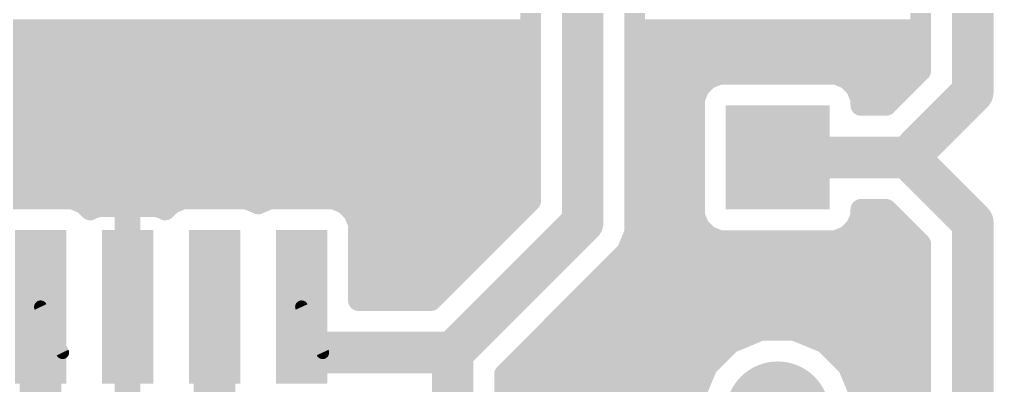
# Model space of a CAD drawing. Extents: x 0.9 to 48.7, y 1 to 48.5.
# Drawn here: x 29.64 to 48.67, y 24.76 to 31.9 of the extents above; entities that cross this region are included whole.
import ezdxf

# ---------------------------------------------------------------- set-up
doc = ezdxf.new("R2010")
doc.units = 0
for name, color, linetype in [('1', 22, 'CONTINUOUS'), ('17', 82, 'CONTINUOUS'), ('18', 82, 'CONTINUOUS')]:
    doc.layers.add(name, color=color, linetype=linetype)

# ---------------------------------------------------------------- blocks, each defined once
blk = doc.blocks.new('RECT')
blk.add_solid([(-0.5, -0.5), (0.5, -0.5), (-0.5, 0.5), (0.5, 0.5)])
blk = doc.blocks.new('SQUAREP')
blk.add_solid([(-0.5, -0.5), (0.5, -0.5), (-0.5, 0.5), (0.5, 0.5)])
blk = doc.blocks.new('ROUNDP')
at = {"const_width": 0.5}
blk.add_lwpolyline([(0, -0.25, 1), (0, 0.25, 1), (0, -0.25)], format="xyb", dxfattribs=at)
blk = doc.blocks.new('ROUNDV')
at = {"const_width": 0.5}
blk.add_lwpolyline([(0, -0.25, 1), (0, 0.25, 1), (0, -0.25)], format="xyb", dxfattribs=at)

msp = doc.modelspace()

# ---------------------------------------------------------------- linework, layer by layer
at = {"layer": '1'}
for points, const_width in [([(48.26, 38.1), (48.26, 30.48)], 0.8128), ([(47.244, 37.6792), (47.244, 30.9008)], 0.4064), ([(39.624, 33.2221), (39.624, 28.3608)], 0.4064), ([(40.64, 33.02), (40.64, 27.94)], 0.8128), ([(41.656, 27.7379), (41.656, 32.5992)], 0.4064), ([(26.8876, 31.6992), (39.624, 31.6992)], 0.4064), ([(41.656, 31.6992), (47.244, 31.6992)], 0.4064), ([(27.294, 31.2928), (39.624, 31.2928)], 0.4064), ([(41.656, 31.2928), (47.244, 31.2928)], 0.4064), ([(27.7004, 30.8864), (39.624, 30.8864)], 0.4064), ([(41.656, 30.8864), (47.2296, 30.8864)], 0.4064), ([(43.3127, 30.8356), (43.0887, 30.7428)], 0.4064), ([(45.5873, 30.8356), (43.3127, 30.8356)], 0.4064), ([(45.8113, 30.7428), (45.5873, 30.8356)], 0.4064), ([(47.244, 30.9008), (46.5692, 30.226)], 0.4064), ([(43.0887, 30.7428), (42.9172, 30.5713)], 0.4064), ([(45.9828, 30.5713), (45.8113, 30.7428)], 0.4064), ([(48.26, 30.48), (46.99, 29.21)], 0.8128), ([(28.1068, 30.48), (39.624, 30.48)], 0.4064), ([(41.656, 30.48), (42.8794, 30.48)], 0.4064), ([(42.9172, 30.5713), (42.8244, 30.3473)], 0.4064), ([(46.0756, 30.3473), (45.9828, 30.5713)], 0.4064), ([(46.0206, 30.48), (46.8232, 30.48)], 0.4064), ([(42.8244, 30.3473), (42.8244, 28.0727)], 0.4064), ([(46.0756, 30.226), (46.0756, 30.3473)], 0.4064), ([(28.5132, 30.0736), (39.624, 30.0736)], 0.4064), ([(41.656, 30.0736), (42.8244, 30.0736)], 0.4064), ([(46.5692, 30.226), (46.0756, 30.226)], 0.4064), ([(28.9196, 29.6672), (39.624, 29.6672)], 0.4064), ([(41.656, 29.6672), (42.8244, 29.6672)], 0.4064), ([(44.45, 29.21), (46.99, 29.21)], 0.8128), ([(46.99, 29.21), (48.26, 27.94)], 0.8128), ([(29.2588, 29.2608), (39.624, 29.2608)], 0.4064), ([(41.656, 29.2608), (42.8244, 29.2608)], 0.4064), ([(29.366, 28.8544), (39.624, 28.8544)], 0.4064), ([(41.656, 28.8544), (42.8244, 28.8544)], 0.4064), ([(29.366, 28.448), (39.624, 28.448)], 0.4064), ([(30.6713, 28.3996), (29.4287, 28.3996)], 0.4064), ([(30.8953, 28.3068), (30.6713, 28.3996)], 0.4064), ([(32.8287, 28.3996), (32.6047, 28.3068)], 0.4064), ([(34.0713, 28.3996), (32.8287, 28.3996)], 0.4064), ([(34.2953, 28.3068), (34.0713, 28.3996)], 0.4064), ([(34.5287, 28.3996), (34.3047, 28.3068)], 0.4064), ([(35.7713, 28.3996), (34.5287, 28.3996)], 0.4064), ([(35.9953, 28.3068), (35.7713, 28.3996)], 0.4064), ([(39.624, 28.3608), (37.6792, 26.416)], 0.4064), ([(41.656, 28.448), (42.8244, 28.448)], 0.4064), ([(31.0181, 28.184), (30.8953, 28.3068)], 0.4064), ([(31.0735, 28.216), (31.0181, 28.184)], 0.4064), ([(31.1898, 28.2472), (31.0735, 28.216)], 0.4064), ([(31.7032, 28.2472), (31.1898, 28.2472)], 0.4064), ([(31.7032, 26.3368), (31.7032, 28.2472)], 0.4064), ([(32.3102, 28.2472), (31.7968, 28.2472)], 0.4064), ([(31.7968, 28.2472), (31.7968, 26.3368)], 0.4064), ([(32.4265, 28.216), (32.3102, 28.2472)], 0.4064), ([(32.4819, 28.184), (32.4265, 28.216)], 0.4064), ([(32.6047, 28.3068), (32.4819, 28.184)], 0.4064), ([(34.3, 28.3021), (34.2953, 28.3068)], 0.4064), ([(34.3047, 28.3068), (34.3, 28.3021)], 0.4064), ([(36.1668, 28.1353), (35.9953, 28.3068)], 0.4064), ([(46.0756, 28.0727), (46.0756, 28.194)], 0.4064), ([(46.0756, 28.194), (46.5692, 28.194)], 0.4064), ([(46.5692, 28.194), (47.244, 27.5192)], 0.4064), ([(31.7032, 28.0416), (31.7968, 28.0416)], 0.4064), ([(36.2596, 27.9113), (36.1668, 28.1353)], 0.4064), ([(36.2056, 28.0416), (39.3048, 28.0416)], 0.4064), ([(40.64, 27.94), (38.1, 25.4)], 0.8128), ([(41.656, 28.0416), (42.8373, 28.0416)], 0.4064), ([(42.8244, 28.0727), (42.9172, 27.8487)], 0.4064), ([(45.9828, 27.8487), (46.0756, 28.0727)], 0.4064), ([(46.0627, 28.0416), (46.7216, 28.0416)], 0.4064), ([(48.26, 27.94), (48.26, 15.24)], 0.8128), ([(36.2596, 26.416), (36.2596, 27.9113)], 0.4064), ([(42.9172, 27.8487), (43.0887, 27.6772)], 0.4064), ([(45.8113, 27.6772), (45.9828, 27.8487)], 0.4064), ([(31.7032, 27.6352), (31.7968, 27.6352)], 0.4064), ([(36.2596, 27.6352), (38.8984, 27.6352)], 0.4064), ([(41.5013, 27.3645), (41.656, 27.7379)], 0.4064), ([(41.6135, 27.6352), (43.1901, 27.6352)], 0.4064), ([(43.0887, 27.6772), (43.3127, 27.5844)], 0.4064), ([(43.3127, 27.5844), (45.5873, 27.5844)], 0.4064), ([(45.5873, 27.5844), (45.8113, 27.6772)], 0.4064), ([(45.7099, 27.6352), (47.128, 27.6352)], 0.4064), ([(47.244, 27.5192), (47.244, 15.6608)], 0.4064), ([(31.7032, 27.2288), (31.7968, 27.2288)], 0.4064), ([(36.2596, 27.2288), (38.492, 27.2288)], 0.4064), ([(39.116, 24.9792), (41.5013, 27.3645)], 0.4064), ([(41.3656, 27.2288), (47.244, 27.2288)], 0.4064), ([(31.7032, 26.8224), (31.7968, 26.8224)], 0.4064), ([(36.2596, 26.8224), (38.0856, 26.8224)], 0.4064), ([(40.9592, 26.8224), (47.244, 26.8224)], 0.4064), ([(30.05, 26.29), (30.05, 21.29)], 0.8128), ([(33.45, 26.29), (33.45, 19.632)], 0.8128), ([(31.7032, 26.416), (31.7968, 26.416)], 0.4064), ([(31.7968, 26.3368), (31.7032, 26.3368)], 0.4064), ([(37.6792, 26.416), (36.2596, 26.416)], 0.4064), ([(36.2596, 26.416), (37.6792, 26.416)], 0.4064), ([(40.5528, 26.416), (47.244, 26.416)], 0.4064), ([(30.48, 25.4), (30.05, 26.29)], 0.254), ([(31.7032, 24.3328), (31.7032, 26.2432)], 0.4064), ([(31.7032, 26.2432), (31.7968, 26.2432)], 0.4064), ([(31.7968, 26.2432), (31.7968, 24.3328)], 0.4064), ([(35.56, 25.4), (35.15, 26.29)], 0.254), ([(31.7032, 26.0096), (31.7968, 26.0096)], 0.4064), ([(40.1464, 26.0096), (47.244, 26.0096)], 0.4064), ([(44.1266, 25.8356), (43.5292, 25.5881)], 0.4064), ([(44.7734, 25.8356), (44.1266, 25.8356)], 0.4064), ([(45.3708, 25.5881), (44.7734, 25.8356)], 0.4064), ([(31.7032, 25.6032), (31.7968, 25.6032)], 0.4064), ([(35.56, 25.4), (38.1, 25.4)], 0.8128), ([(38.1, 15.392), (38.1, 25.4)], 0.8128), ([(39.74, 25.6032), (43.5656, 25.6032)], 0.4064), ([(43.5292, 25.5881), (43.0719, 25.1308)], 0.4064), ([(45.3344, 25.6032), (47.244, 25.6032)], 0.4064), ([(45.8281, 25.1308), (45.3708, 25.5881)], 0.4064), ([(31.7032, 25.1968), (31.7968, 25.1968)], 0.4064), ([(39.3336, 25.1968), (43.1379, 25.1968)], 0.4064), ([(43.0719, 25.1308), (42.8244, 24.5334)], 0.4064), ([(45.7621, 25.1968), (47.244, 25.1968)], 0.4064), ([(46.0756, 24.5334), (45.8281, 25.1308)], 0.4064), ([(39.116, 16.8016), (39.116, 24.9792)], 0.4064), ([(31.7032, 24.7904), (31.7968, 24.7904)], 0.4064), ([(39.116, 24.7904), (42.9309, 24.7904)], 0.4064), ([(45.9691, 24.7904), (47.244, 24.7904)], 0.4064)]:
    msp.add_lwpolyline(points, dxfattribs=dict(at, const_width=const_width))
for points, const_width in [([(39.624, 32.004, 1), (39.624, 32.2072)], 0.2032), ([(41.656, 32.2072, 1), (41.656, 32.004)], 0.2032), ([(47.244, 32.004, 1), (47.244, 32.2072)], 0.2032), ([(39.624, 31.5976, 1), (39.624, 31.8008)], 0.2032), ([(41.656, 31.8008, 1), (41.656, 31.5976)], 0.2032), ([(47.244, 31.5976, 1), (47.244, 31.8008)], 0.2032), ([(39.624, 31.1912, 1), (39.624, 31.3944)], 0.2032), ([(41.656, 31.3944, 1), (41.656, 31.1912)], 0.2032), ([(47.244, 31.1912, 1), (47.244, 31.3944)], 0.2032), ([(39.624, 30.7848, 1), (39.624, 30.988)], 0.2032), ([(41.656, 30.988, 1), (41.656, 30.7848)], 0.2032), ([(43.3127, 30.9372, 1), (43.3127, 30.734)], 0.2032), ([(43.3516, 30.7417, 1), (43.2739, 30.9295)], 0.2032), ([(45.6261, 30.9295, 1), (45.5484, 30.7417)], 0.2032), ([(45.5873, 30.734, 1), (45.5873, 30.9372)], 0.2032), ([(47.3158, 30.829, 1), (47.1722, 30.9727)], 0.2032), ([(47.2296, 30.7848, 1), (47.2296, 30.988)], 0.2032), ([(43.0498, 30.8367, 1), (43.1276, 30.6489)], 0.2032), ([(43.1605, 30.6709, 1), (43.0168, 30.8146)], 0.2032), ([(45.8832, 30.8146, 1), (45.7395, 30.6709)], 0.2032), ([(45.7724, 30.6489, 1), (45.8502, 30.8367)], 0.2032), ([(47.1424, 30.9008, 1), (47.3456, 30.9008)], 0.2032), ([(48.4037, 30.3363, 1), (48.1163, 30.6237)], 0.4064), ([(39.624, 30.3784, 1), (39.624, 30.5816)], 0.2032), ([(41.656, 30.5816, 1), (41.656, 30.3784)], 0.2032), ([(42.8454, 30.6432, 1), (42.989, 30.4995)], 0.2032), ([(43.0111, 30.5324, 1), (42.8233, 30.6102)], 0.2032), ([(42.8794, 30.3784, 1), (42.8794, 30.5816)], 0.2032), ([(46.0767, 30.6102, 1), (45.8889, 30.5324)], 0.2032), ([(45.9109, 30.4995, 1), (46.0546, 30.6432)], 0.2032), ([(46.0206, 30.5816, 1), (46.0206, 30.3784)], 0.2032), ([(46.8232, 30.3784, 1), (46.8232, 30.5816)], 0.2032), ([(48.0568, 30.48, 1), (48.4632, 30.48)], 0.4064), ([(42.926, 30.3473, 1), (42.7228, 30.3473)], 0.2032), ([(42.7305, 30.3861, 1), (42.9183, 30.3084)], 0.2032), ([(46.1772, 30.3473, 1), (45.974, 30.3473)], 0.2032), ([(45.9817, 30.3084, 1), (46.1695, 30.3861)], 0.2032), ([(39.624, 29.972, 1), (39.624, 30.1752)], 0.2032), ([(41.656, 30.1752, 1), (41.656, 29.972)], 0.2032), ([(42.8244, 29.972, 1), (42.8244, 30.1752)], 0.2032), ([(46.0756, 30.3276, 1), (46.0756, 30.1244)], 0.2032), ([(45.974, 30.226, 1), (46.1772, 30.226)], 0.2032), ([(46.4973, 30.2978, 1), (46.641, 30.1542)], 0.2032), ([(46.5692, 30.1244, 1), (46.5692, 30.3276)], 0.2032), ([(39.624, 29.5656, 1), (39.624, 29.7688)], 0.2032), ([(41.656, 29.7688, 1), (41.656, 29.5656)], 0.2032), ([(42.8244, 29.5656, 1), (42.8244, 29.7688)], 0.2032), ([(44.45, 29.4132, 1), (44.45, 29.0068)], 0.4064), ([(47.1337, 29.3537, 1), (46.8463, 29.0663)], 0.4064), ([(46.8463, 29.3537, 1), (47.1337, 29.0663)], 0.4064), ([(46.99, 29.0068, 1), (46.99, 29.4132)], 0.4064), ([(39.624, 29.1592, 1), (39.624, 29.3624)], 0.2032), ([(41.656, 29.3624, 1), (41.656, 29.1592)], 0.2032), ([(42.8244, 29.1592, 1), (42.8244, 29.3624)], 0.2032), ([(39.624, 28.7528, 1), (39.624, 28.956)], 0.2032), ([(41.656, 28.956, 1), (41.656, 28.7528)], 0.2032), ([(42.8244, 28.7528, 1), (42.8244, 28.956)], 0.2032), ([(30.7101, 28.4935, 1), (30.6324, 28.3057)], 0.2032), ([(30.6713, 28.298, 1), (30.6713, 28.5012)], 0.2032), ([(32.8287, 28.5012, 1), (32.8287, 28.298)], 0.2032), ([(32.8676, 28.3057, 1), (32.7899, 28.4935)], 0.2032), ([(34.1101, 28.4935, 1), (34.0324, 28.3057)], 0.2032), ([(34.0713, 28.298, 1), (34.0713, 28.5012)], 0.2032), ([(34.5287, 28.5012, 1), (34.5287, 28.298)], 0.2032), ([(34.5676, 28.3057, 1), (34.4899, 28.4935)], 0.2032), ([(35.8101, 28.4935, 1), (35.7324, 28.3057)], 0.2032), ([(35.7713, 28.298, 1), (35.7713, 28.5012)], 0.2032), ([(39.6958, 28.289, 1), (39.5522, 28.4327)], 0.2032), ([(39.624, 28.3464, 1), (39.624, 28.5496)], 0.2032), ([(41.656, 28.5496, 1), (41.656, 28.3464)], 0.2032), ([(42.8244, 28.3464, 1), (42.8244, 28.5496)], 0.2032), ([(30.9672, 28.3786, 1), (30.8235, 28.2349)], 0.2032), ([(30.8564, 28.2129, 1), (30.9342, 28.4007)], 0.2032), ([(30.9673, 28.272, 1), (31.0689, 28.096)], 0.2032), ([(30.9462, 28.1122, 1), (31.0899, 28.2559)], 0.2032), ([(31.0472, 28.3142, 1), (31.0998, 28.1179)], 0.2032), ([(31.1243, 28.1281, 1), (31.0227, 28.304)], 0.2032), ([(31.1898, 28.3488, 1), (31.1898, 28.1456)], 0.2032), ([(31.2161, 28.1491, 1), (31.1635, 28.3453)], 0.2032), ([(31.8048, 28.2472, 1), (31.6016, 28.2472)], 0.2032), ([(31.7968, 28.3488, 1), (31.7968, 28.1456)], 0.2032), ([(31.8984, 28.2472, 1), (31.6952, 28.2472)], 0.2032), ([(31.7032, 28.1456, 1), (31.7032, 28.3488)], 0.2032), ([(32.3365, 28.3453, 1), (32.2839, 28.1491)], 0.2032), ([(32.3102, 28.1456, 1), (32.3102, 28.3488)], 0.2032), ([(32.4773, 28.304, 1), (32.3757, 28.1281)], 0.2032), ([(32.4101, 28.2559, 1), (32.5538, 28.1122)], 0.2032), ([(32.4002, 28.1179, 1), (32.4528, 28.3142)], 0.2032), ([(32.4311, 28.096, 1), (32.5327, 28.272)], 0.2032), ([(32.5658, 28.4007, 1), (32.6436, 28.2129)], 0.2032), ([(32.6765, 28.2349, 1), (32.5328, 28.3786)], 0.2032), ([(34.3672, 28.3786, 1), (34.2234, 28.235)], 0.2032), ([(34.2282, 28.3739, 1), (34.3718, 28.2303)], 0.2032), ([(34.2658, 28.4007, 1), (34.3436, 28.2129)], 0.2032), ([(34.2281, 28.2303, 1), (34.3719, 28.3739)], 0.2032), ([(34.3765, 28.2349, 1), (34.2328, 28.3786)], 0.2032), ([(34.2564, 28.2129, 1), (34.3342, 28.4007)], 0.2032), ([(36.0672, 28.3786, 1), (35.9235, 28.2349)], 0.2032), ([(35.9564, 28.2129, 1), (36.0342, 28.4007)], 0.2032), ([(39.5224, 28.3608, 1), (39.7256, 28.3608)], 0.2032), ([(46.1772, 28.194, 1), (45.974, 28.194)], 0.2032), ([(46.0756, 28.2956, 1), (46.0756, 28.0924)], 0.2032), ([(46.641, 28.2658, 1), (46.4973, 28.1222)], 0.2032), ([(46.5692, 28.0924, 1), (46.5692, 28.2956)], 0.2032), ([(31.7032, 28.1432, 1), (31.7032, 27.94)], 0.2032), ([(31.7968, 27.94, 1), (31.7968, 28.1432)], 0.2032), ([(36.2607, 28.1742, 1), (36.0729, 28.0964)], 0.2032), ([(36.0949, 28.0635, 1), (36.2386, 28.2072)], 0.2032), ([(36.2056, 28.1432, 1), (36.2056, 27.94)], 0.2032), ([(39.3048, 27.94, 1), (39.3048, 28.1432)], 0.2032), ([(40.7837, 27.7963, 1), (40.4963, 28.0837)], 0.4064), ([(41.656, 28.1432, 1), (41.656, 27.94)], 0.2032), ([(42.9183, 28.1116, 1), (42.7305, 28.0339)], 0.2032), ([(42.7228, 28.0727, 1), (42.926, 28.0727)], 0.2032), ([(42.8373, 27.94, 1), (42.8373, 28.1432)], 0.2032), ([(46.0627, 28.1432, 1), (46.0627, 27.94)], 0.2032), ([(45.974, 28.0727, 1), (46.1772, 28.0727)], 0.2032), ([(46.1695, 28.0339, 1), (45.9817, 28.1116)], 0.2032), ([(46.7216, 27.94, 1), (46.7216, 28.1432)], 0.2032), ([(48.4632, 27.94, 1), (48.0568, 27.94)], 0.4064), ([(48.1163, 27.7963, 1), (48.4037, 28.0837)], 0.4064), ([(36.3612, 27.9113, 1), (36.158, 27.9113)], 0.2032), ([(36.1657, 27.8724, 1), (36.3535, 27.9501)], 0.2032), ([(40.4368, 27.94, 1), (40.8432, 27.94)], 0.4064), ([(42.989, 27.9205, 1), (42.8454, 27.7768)], 0.2032), ([(42.8233, 27.8098, 1), (43.0111, 27.8876)], 0.2032), ([(45.8889, 27.8876, 1), (46.0767, 27.8098)], 0.2032), ([(46.0546, 27.7768, 1), (45.9109, 27.9205)], 0.2032), ([(31.7032, 27.7368, 1), (31.7032, 27.5336)], 0.2032), ([(31.7968, 27.5336, 1), (31.7968, 27.7368)], 0.2032), ([(36.2596, 27.7368, 1), (36.2596, 27.5336)], 0.2032), ([(38.8984, 27.5336, 1), (38.8984, 27.7368)], 0.2032), ([(41.6135, 27.7368, 1), (41.6135, 27.5336)], 0.2032), ([(41.5544, 27.7379, 1), (41.7576, 27.7379)], 0.2032), ([(41.7499, 27.699, 1), (41.5621, 27.7768)], 0.2032), ([(43.1276, 27.7711, 1), (43.0498, 27.5833)], 0.2032), ([(43.0168, 27.6054, 1), (43.1605, 27.749)], 0.2032), ([(43.1901, 27.5336, 1), (43.1901, 27.7368)], 0.2032), ([(43.3127, 27.686, 1), (43.3127, 27.4828)], 0.2032), ([(45.5873, 27.4828, 1), (45.5873, 27.686)], 0.2032), ([(45.7099, 27.7368, 1), (45.7099, 27.5336)], 0.2032), ([(45.7395, 27.749, 1), (45.8832, 27.6054)], 0.2032), ([(45.8502, 27.5833, 1), (45.7724, 27.7711)], 0.2032), ([(47.128, 27.5336, 1), (47.128, 27.7368)], 0.2032), ([(43.2739, 27.4905, 1), (43.3516, 27.6783)], 0.2032), ([(45.5484, 27.6783, 1), (45.6261, 27.4905)], 0.2032), ([(47.3456, 27.5192, 1), (47.1424, 27.5192)], 0.2032), ([(47.1722, 27.4473, 1), (47.3158, 27.591)], 0.2032), ([(31.7032, 27.3304, 1), (31.7032, 27.1272)], 0.2032), ([(31.7968, 27.1272, 1), (31.7968, 27.3304)], 0.2032), ([(36.2596, 27.3304, 1), (36.2596, 27.1272)], 0.2032), ([(38.492, 27.1272, 1), (38.492, 27.3304)], 0.2032), ([(41.3656, 27.3304, 1), (41.3656, 27.1272)], 0.2032), ([(41.4075, 27.4034, 1), (41.5952, 27.3256)], 0.2032), ([(41.5732, 27.2926, 1), (41.4295, 27.4363)], 0.2032), ([(47.244, 27.1272, 1), (47.244, 27.3304)], 0.2032), ([(31.7032, 26.924, 1), (31.7032, 26.7208)], 0.2032), ([(31.7968, 26.7208, 1), (31.7968, 26.924)], 0.2032), ([(36.2596, 26.924, 1), (36.2596, 26.7208)], 0.2032), ([(38.0856, 26.7208, 1), (38.0856, 26.924)], 0.2032), ([(40.9592, 26.924, 1), (40.9592, 26.7208)], 0.2032), ([(47.244, 26.7208, 1), (47.244, 26.924)], 0.2032), ([(30.2532, 26.29, 1), (29.8468, 26.29)], 0.4064), ([(33.6532, 26.29, 1), (33.2468, 26.29)], 0.4064), ([(31.7032, 26.5176, 1), (31.7032, 26.3144)], 0.2032), ([(31.7032, 26.4384, 1), (31.7032, 26.2352)], 0.2032), ([(31.7968, 26.3144, 1), (31.7968, 26.5176)], 0.2032), ([(31.7968, 26.2352, 1), (31.7968, 26.4384)], 0.2032), ([(36.2596, 26.5176, 1), (36.2596, 26.3144)], 0.2032), ([(36.2596, 26.5176, 1), (36.2596, 26.3144)], 0.2032), ([(36.158, 26.416, 1), (36.3612, 26.416)], 0.2032), ([(37.6073, 26.4878, 1), (37.751, 26.3442)], 0.2032), ([(37.6792, 26.3144, 1), (37.6792, 26.5176)], 0.2032), ([(37.6792, 26.3144, 1), (37.6792, 26.5176)], 0.2032), ([(40.5528, 26.5176, 1), (40.5528, 26.3144)], 0.2032), ([(47.244, 26.3144, 1), (47.244, 26.5176)], 0.2032), ([(30.1072, 26.3176, 1), (29.9928, 26.2624)], 0.127), ([(31.8048, 26.2432, 1), (31.6016, 26.2432)], 0.2032), ([(31.7032, 26.3448, 1), (31.7032, 26.1416)], 0.2032), ([(31.6016, 26.3368, 1), (31.8048, 26.3368)], 0.2032), ([(31.8984, 26.2432, 1), (31.6952, 26.2432)], 0.2032), ([(31.6952, 26.3368, 1), (31.8984, 26.3368)], 0.2032), ([(31.7968, 26.1416, 1), (31.7968, 26.3448)], 0.2032), ([(35.2077, 26.3166, 1), (35.0923, 26.2634)], 0.127), ([(31.7032, 26.1112, 1), (31.7032, 25.908)], 0.2032), ([(31.7968, 25.908, 1), (31.7968, 26.1112)], 0.2032), ([(40.1464, 26.1112, 1), (40.1464, 25.908)], 0.2032), ([(47.244, 25.908, 1), (47.244, 26.1112)], 0.2032), ([(44.1266, 25.9372, 1), (44.1266, 25.734)], 0.2032), ([(44.1655, 25.7417, 1), (44.0878, 25.9295)], 0.2032), ([(44.8122, 25.9295, 1), (44.7345, 25.7417)], 0.2032), ([(44.7734, 25.734, 1), (44.7734, 25.9372)], 0.2032), ([(31.7032, 25.7048, 1), (31.7032, 25.5016)], 0.2032), ([(31.7968, 25.5016, 1), (31.7968, 25.7048)], 0.2032), ([(35.56, 25.6032, 1), (35.56, 25.1968)], 0.4064), ([(38.3032, 25.4, 1), (37.8968, 25.4)], 0.4064), ([(37.9563, 25.5437, 1), (38.2437, 25.2563)], 0.4064), ([(38.1, 25.1968, 1), (38.1, 25.6032)], 0.4064), ([(39.74, 25.7048, 1), (39.74, 25.5016)], 0.2032), ([(43.4903, 25.682, 1), (43.568, 25.4942)], 0.2032), ([(43.601, 25.5163, 1), (43.4573, 25.66)], 0.2032), ([(43.5656, 25.5016, 1), (43.5656, 25.7048)], 0.2032), ([(45.3344, 25.7048, 1), (45.3344, 25.5016)], 0.2032), ([(45.4427, 25.66, 1), (45.299, 25.5163)], 0.2032), ([(45.3319, 25.4942, 1), (45.4097, 25.682)], 0.2032), ([(47.244, 25.5016, 1), (47.244, 25.7048)], 0.2032), ([(30.4228, 25.3724, 1), (30.5372, 25.4276)], 0.127), ([(31.7032, 25.2984, 1), (31.7032, 25.0952)], 0.2032), ([(31.7968, 25.0952, 1), (31.7968, 25.2984)], 0.2032), ([(35.5023, 25.3734, 1), (35.6177, 25.4266)], 0.127), ([(39.3336, 25.2984, 1), (39.3336, 25.0952)], 0.2032), ([(43.1657, 25.0919, 1), (42.978, 25.1697)], 0.2032), ([(43.1379, 25.0952, 1), (43.1379, 25.2984)], 0.2032), ([(45.7621, 25.2984, 1), (45.7621, 25.0952)], 0.2032), ([(45.922, 25.1697, 1), (45.7342, 25.0919)], 0.2032), ([(47.244, 25.0952, 1), (47.244, 25.2984)], 0.2032), ([(39.2176, 24.9792, 1), (39.0144, 24.9792)], 0.2032), ([(39.0442, 25.051, 1), (39.1878, 24.9073)], 0.2032), ([(43, 25.2027, 1), (43.1437, 25.059)], 0.2032), ([(45.7563, 25.059, 1), (45.9, 25.2027)], 0.2032), ([(31.7032, 24.892, 1), (31.7032, 24.6888)], 0.2032), ([(31.7968, 24.6888, 1), (31.7968, 24.892)], 0.2032), ([(39.116, 24.892, 1), (39.116, 24.6888)], 0.2032), ([(42.9309, 24.6888, 1), (42.9309, 24.892)], 0.2032), ([(45.9691, 24.892, 1), (45.9691, 24.6888)], 0.2032), ([(47.244, 24.6888, 1), (47.244, 24.892)], 0.2032)]:
    msp.add_lwpolyline(points, format="xyb", dxfattribs=dict(at, const_width=const_width))

# ---------------------------------------------------------------- block references
at = {"layer": '1', "yscale": 3}
for p in [(30.05, 26.29), (31.75, 26.29), (33.45, 26.29), (35.15, 26.29)]:
    msp.add_blockref('RECT', p, dxfattribs=at)
at = {"layer": '17', "xscale": 2.032, "yscale": 2.032, "rotation": 270}
for name, p in [('SQUAREP', (44.45, 29.21)), ('ROUNDP', (44.45, 24.21))]:
    msp.add_blockref(name, p, dxfattribs=at)
at = {"layer": '18', "xscale": 1.6764, "yscale": 1.6764}
msp.add_blockref('ROUNDV', (44.45, 24.13), dxfattribs=at)

doc.saveas('drawing.dxf')
